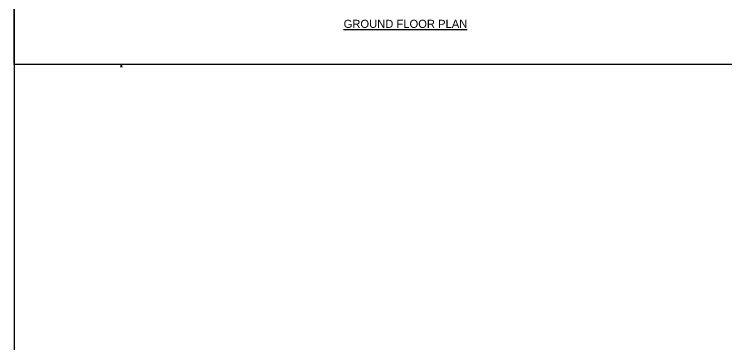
# Model space of a CAD drawing. Header units: metres. Extents: x 515 to 706, y -4 to 163.
# Drawn here: x 515.26 to 559.74, y 70.28 to 90.88 of the extents above; entities that cross this region are included whole.
import ezdxf

# ---------------------------------------------------------------- set-up
doc = ezdxf.new("R2010")
doc.units = ezdxf.units.M
doc.header["$MEASUREMENT"] = 0
doc.styles.add('PDF Swiss721BT-RomanCondensed', font='arial.ttf')

msp = doc.modelspace()

# ---------------------------------------------------------------- linework, layer by layer
at = {"lineweight": 30}
for q in [(521.88361, 87.58753), (521.9791, 87.58753)]:
    msp.add_line((521.93135, 87.74858), q, dxfattribs=at)
for points in [[(515.25728, 150.74728), (642.61905, 150.74728), (642.61905, 87.74858), (515.25728, 87.74858)], [(515.25728, -3.67879), (705.58866, -3.67879), (705.58866, 150.74728), (515.25728, 150.74728)]]:
    msp.add_lwpolyline(points, close=True, dxfattribs=at)

# ---------------------------------------------------------------- texts
at = {"lineweight": 30, "ltscale": 0.125, "insert": (535.82255, 90.53502), "char_height": 0.5, "attachment_point": 1, "style": 'PDF Swiss721BT-RomanCondensed'}
msp.add_mtext_dynamic_manual_height_columns('{\\LGROUND FLOOR PLAN }', width=10.5853241, gutter_width=1.15, heights=[0], dxfattribs=at)

doc.saveas('drawing.dxf')
